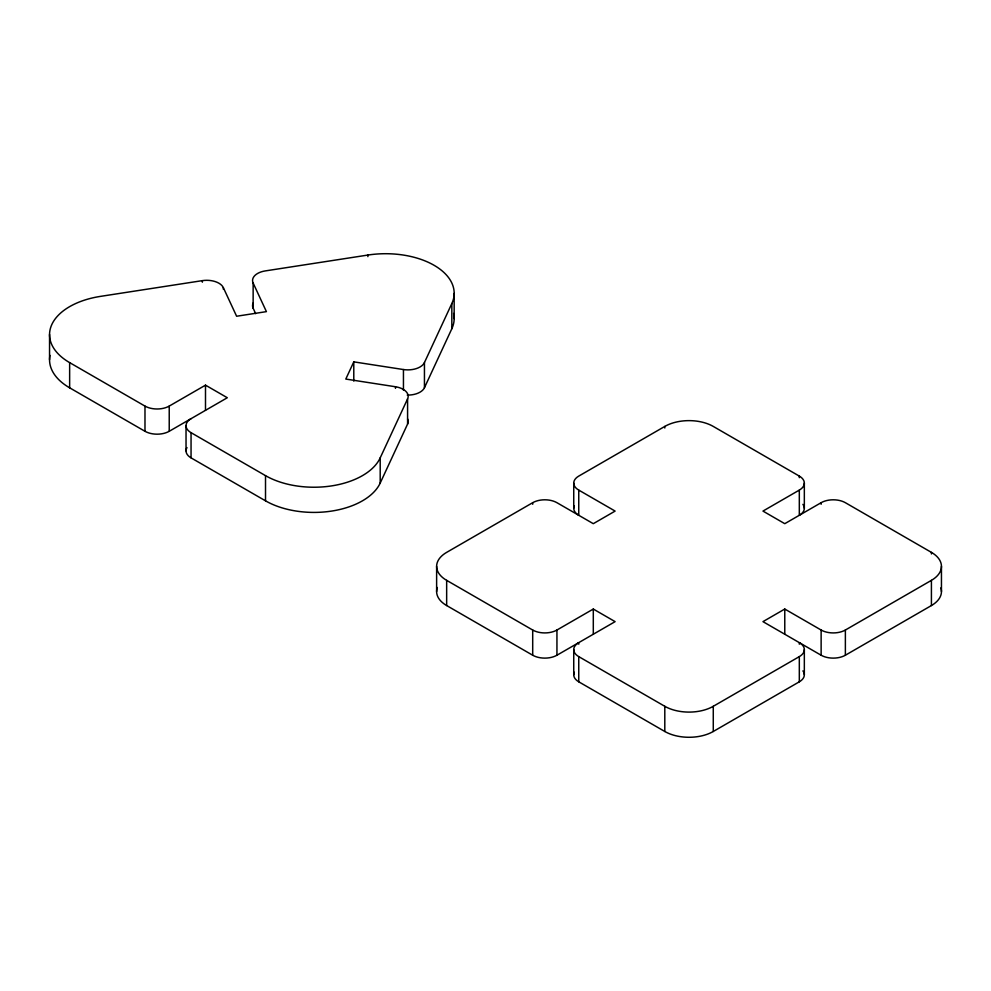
<?xml version="1.0" encoding="UTF-8"?>
<svg xmlns="http://www.w3.org/2000/svg" width="991" height="991" viewBox="0 0 991 991"><rect width="100%" height="100%" fill="white"/><g stroke="black" fill="none" stroke-linecap="round" stroke-linejoin="round"><path stroke-width="1.49" d="M186.035 450.868L186.035 425.672M573.739 649.625L573.739 674.809M573.739 508.296L573.739 483.1M804.333 649.625L804.333 674.809M804.333 508.296L804.333 483.1M255.666 313.676L253.139 308.226L253.139 283.042A17.144 9.898 0 0 1 265.266 270.915L367.884 255.059A68.552 39.578 0 0 1 451.834 303.543L424.445 362.557A17.144 9.898 0 0 1 403.448 369.544L353.787 361.864L345.797 379.07L395.471 386.75A17.144 9.898 0 0 1 407.586 398.877L407.586 424.061L380.197 483.075A68.552 39.578 0 0 1 265.514 500.827L191.052 457.867A17.144 9.898 0 0 1 186.989 447.598M380.197 483.075L380.197 457.879L407.586 398.877M407.239 395.075A17.144 9.898 0 0 0 424.445 387.741L451.834 328.727A68.552 39.578 0 0 0 453.605 313.429M253.139 283.042L266.418 311.632L236.614 316.24L223.334 287.638A17.144 9.898 0 0 0 202.35 280.639L100.376 296.396A68.552 39.578 0 0 0 51.891 324.379A68.552 39.578 0 0 0 69.643 362.619L144.983 406.099A17.144 9.898 0 0 0 169.226 406.087L205.496 385.152L227.311 397.738L169.226 431.283A17.144 9.898 0 0 1 144.983 431.283L69.643 387.815A68.552 39.578 0 0 1 49.984 355.385M802.921 504.357A17.144 9.898 0 0 1 799.316 515.283L799.316 490.099A17.144 9.898 0 0 0 799.316 476.101L713.272 426.427A34.276 19.795 0 0 0 664.8 426.427L578.756 476.101A17.144 9.898 0 0 0 578.756 490.099L615.114 511.083L593.299 523.682L556.942 502.697A17.144 9.898 0 0 0 532.7 502.697L446.656 552.371A34.276 19.795 0 0 0 446.656 580.354L446.656 605.551L532.7 655.224A17.144 9.898 0 0 0 556.942 655.224L615.114 621.642L593.299 609.044L556.942 630.028A17.144 9.898 0 0 1 532.7 630.028L446.656 580.354M799.316 490.099L762.959 511.083L784.773 523.682L821.13 502.697A17.144 9.898 0 0 1 845.373 502.697L931.416 552.371A34.276 19.795 0 0 1 931.416 580.354L931.416 605.551L845.373 655.224A17.144 9.898 0 0 1 821.13 655.224L762.959 621.642L784.773 609.044L821.13 630.028A17.144 9.898 0 0 0 845.373 630.028L931.416 580.354M578.756 644.2L578.756 642.626A17.144 9.898 0 0 0 578.756 656.624L664.8 706.298A34.276 19.795 0 0 0 713.272 706.298L799.316 656.624A17.144 9.898 0 0 0 799.316 642.626L799.316 644.2M574.322 672.257A17.144 9.898 0 0 0 578.756 681.808L664.8 731.482A34.276 19.795 0 0 0 713.272 731.482L799.316 681.808A17.144 9.898 0 0 0 802.921 670.882M191.052 418.673A17.144 9.898 0 0 0 191.052 432.671L265.514 475.643A68.552 39.578 0 0 0 380.197 457.879M941.45 566.369L941.45 591.553M931.416 552.371L931.416 553.944M845.373 630.028L845.373 655.224M821.13 502.697L821.13 504.27M821.13 630.028L821.13 655.224M799.316 476.101L799.316 477.674M799.316 656.624L799.316 681.808M784.773 609.044L784.773 634.228M713.272 706.298L713.272 731.482M664.8 426.427L664.8 428.001M664.8 706.298L664.8 731.482M593.299 609.044L593.299 634.228M578.756 490.099L578.756 515.283A17.144 9.898 0 0 1 574.322 505.732M578.756 656.624L578.756 681.808M556.942 630.028L556.942 655.224M532.7 502.697L532.7 504.27M532.7 630.028L532.7 655.224M454.163 293.472L454.163 318.668M451.834 303.543L451.834 328.727M436.622 566.369L436.622 591.553M424.445 362.557L424.445 387.741M403.448 369.544L403.448 390.293M395.471 386.75L395.471 388.323M367.884 255.059L367.884 256.632M353.787 361.864L353.787 381.126M265.514 475.643L265.514 500.827M223.334 287.638L223.334 289.211M205.496 385.152L205.496 410.336M202.35 280.639L202.35 282.212M191.052 432.671L191.052 457.867M169.226 406.087L169.226 431.283M144.983 406.099L144.983 431.283M69.643 362.619L69.643 387.815M49.55 334.45L49.55 359.634M940.855 587.874A34.276 19.795 0 0 1 931.416 605.551M446.656 605.551A34.276 19.795 0 0 1 437.341 587.502M407.586 418.933A17.144 9.898 0 0 1 407.586 424.061M253.139 308.226A17.144 9.898 0 0 1 253.225 302.936"/></g></svg>
